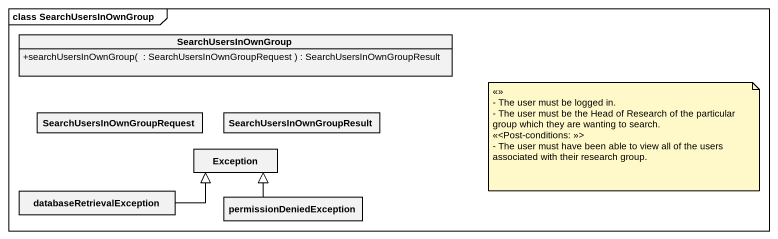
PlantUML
@startuml
mainframe class SearchUsersInOwnGroup
hide circle
hide empty members
skinparam classAttributeIconSize 0
class SearchUsersInOwnGroup {
  +searchUsersInOwnGroup(  : SearchUsersInOwnGroupRequest ) : SearchUsersInOwnGroupResult
}
class SearchUsersInOwnGroupRequest
class SearchUsersInOwnGroupResult
class "Exception" as Exception_
class databaseRetrievalException
class permissionDeniedException
databaseRetrievalException -right-|> Exception_
permissionDeniedException -up-|> Exception_
note as N1
  <<>>
  - The user must be logged in.
  - The user must be the Head of Research of the particular group which they are wanting to search.
  <<<Post-conditions: >>>
  - The user must have been able to view all of the users associated with their research group.
end note
@enduml
